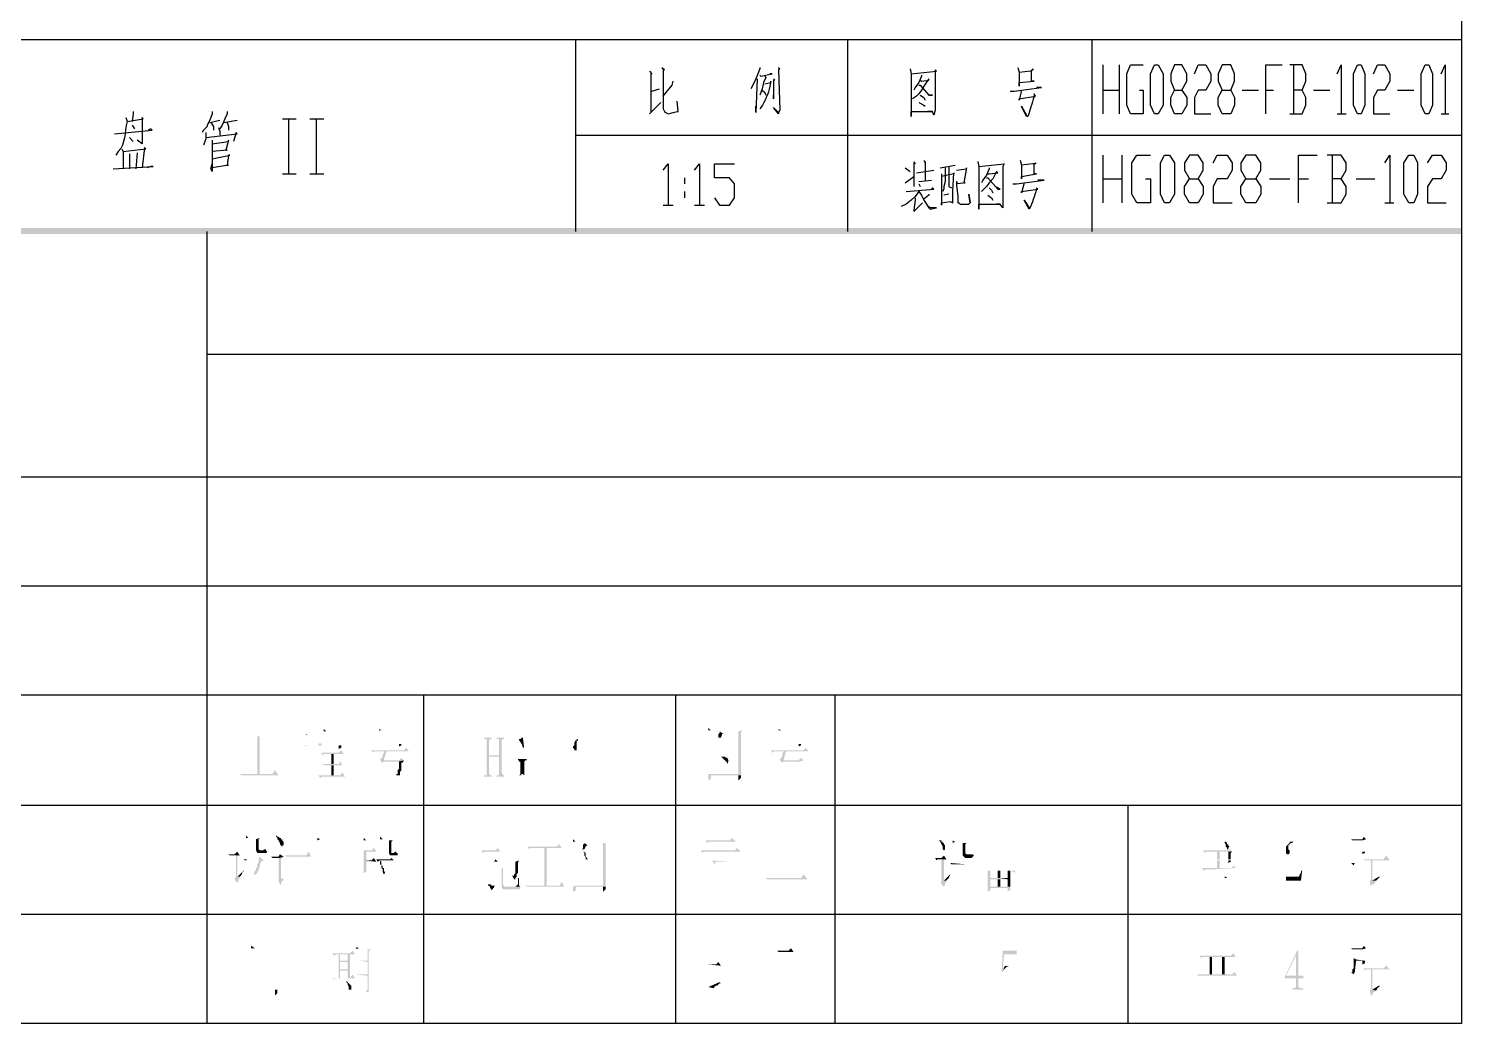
# Model space of a CAD drawing. Header units: millimetres. Extents: x -281 to 814, y -766 to 620.
# Drawn here: x 608.3 to 814.1, y -765.6 to -622.7 of the extents above; entities that cross this region are included whole.
import ezdxf

# ---------------------------------------------------------------- set-up
doc = ezdxf.new("R2010")
doc.units = ezdxf.units.MM
doc.layers.add('1', color=7, linetype='Continuous')

msp = doc.modelspace()

# ---------------------------------------------------------------- hatches: boundary and pattern name
h = msp.add_hatch(color=0)
h.dxf.hatch_style = 2
h.paths.add_polyline_path([(461.52, -651.278268), (461.52, -652.178268), (814.14, -651.278268)])
h = msp.add_hatch(color=0)
h.dxf.hatch_style = 2
h.paths.add_polyline_path([(461.52, -652.178268), (814.14, -651.278268), (814.14, -652.178268)])
h = msp.add_hatch(color=0)
h.dxf.hatch_style = 2
h.paths.add_polyline_path([(667.44, -699.338268), (668.34, -699.338268), (668.16, -699.338268), (667.8, -699.338268), (667.62, -699.338268)])
h = msp.add_hatch(color=0)
h.dxf.hatch_style = 2
h.paths.add_polyline_path([(641.52, -729.758268), (641.52, -724.358268), (641.16, -724.358268), (641.16, -729.758268)])
h = msp.add_hatch(color=0)
h.dxf.hatch_style = 2
h.paths.add_polyline_path([(648.36, -723.998268), (648.18, -723.998268), (648.18, -724.178268), (648.36, -723.998268), (648.72, -723.998268), (648.9, -723.998268), (649.08, -723.998268)])
h = msp.add_hatch(color=0)
h.dxf.hatch_style = 2
h.paths.add_polyline_path([(650.7, -723.278268), (650.7, -723.638268), (651.06, -723.638268)])
h = msp.add_hatch(color=0)
h.dxf.hatch_style = 2
h.paths.add_polyline_path([(658.62, -723.278268), (658.62, -723.458268), (658.98, -723.458268)])
h = msp.add_hatch(color=0)
h.dxf.hatch_style = 2
h.paths.add_polyline_path([(705.96, -723.098268), (705.96, -723.458268), (706.32, -723.458268)])
h = msp.add_hatch(color=0)
h.dxf.hatch_style = 2
h.paths.add_polyline_path([(710.82, -723.458268), (710.28, -723.638268), (710.28, -729.758268), (706.32, -729.758268), (705.96, -729.758268), (705.96, -730.658268), (706.32, -730.478268), (706.32, -729.938268), (710.28, -729.938268), (710.64, -729.938268), (710.64, -723.818268)])
h = msp.add_hatch(color=0)
h.dxf.hatch_style = 2
h.paths.add_polyline_path([(707.58, -723.638268), (707.58, -723.818268), (707.4, -723.998268), (707.4, -724.178268), (707.4, -724.538268), (707.76, -724.538268), (707.94, -723.998268), (708.12, -723.998268)])
h = msp.add_hatch(color=0)
h.dxf.hatch_style = 2
h.paths.add_polyline_path([(716.04, -723.278268), (716.04, -723.458268), (716.4, -723.458268)])
h = msp.add_hatch(color=0)
h.dxf.hatch_style = 2
h.paths.add_polyline_path([(650.16, -725.258268), (649.8, -725.618268), (647.82, -725.618268), (648.18, -725.798268), (648.36, -725.618268), (650.52, -725.618268)])
h = msp.add_hatch(color=0)
h.dxf.hatch_style = 2
h.paths.add_polyline_path([(653.22, -726.338268), (652.86, -726.698268), (650.34, -726.698268), (650.52, -727.058268), (650.7, -726.878268), (653.58, -726.878268)])
h = msp.add_hatch(color=0)
h.dxf.hatch_style = 2
h.paths.add_polyline_path([(653.22, -725.618268), (652.86, -725.618268), (652.86, -726.158268), (653.22, -725.978268), (653.22, -725.798268)])
h = msp.add_hatch(color=0)
h.dxf.hatch_style = 2
h.paths.add_polyline_path([(662.58, -725.978268), (662.22, -726.338268), (657.54, -726.338268), (657.72, -726.698268), (657.9, -726.518268), (662.94, -726.518268)])
h = msp.add_hatch(color=0)
h.dxf.hatch_style = 2
h.paths.add_polyline_path([(659.7, -726.518268), (659.34, -726.518268), (659.34, -726.698268), (659.16, -727.058268), (659.16, -727.238268), (658.98, -727.418268), (658.98, -727.598268), (658.8, -727.598268), (658.8, -727.778268), (659.16, -728.138268), (659.34, -727.958268), (661.5, -727.958268), (662.22, -727.778268), (659.34, -727.778268)])
h = msp.add_hatch(color=0)
h.dxf.hatch_style = 2
h.paths.add_polyline_path([(661.86, -725.438268), (661.5, -725.438268), (661.5, -725.798268), (661.86, -725.618268)])
h = msp.add_hatch(color=0)
h.dxf.hatch_style = 2
h.paths.add_polyline_path([(674.82, -724.538268), (673.74, -724.538268), (673.74, -724.718268), (673.92, -724.718268), (674.1, -724.718268), (674.1, -724.898268), (674.1, -729.758268), (674.1, -729.938268), (673.92, -729.938268), (673.74, -729.938268), (673.74, -730.118268), (674.82, -730.118268), (674.82, -729.938268), (674.64, -729.938268), (674.46, -729.758268), (674.46, -729.578268), (674.46, -727.238268), (675.9, -727.238268), (674.46, -727.058268), (674.46, -724.898268), (674.64, -724.718268), (674.82, -724.718268)])
h = msp.add_hatch(color=0)
h.dxf.hatch_style = 2
h.paths.add_polyline_path([(676.62, -724.538268), (675.54, -724.538268), (675.54, -724.718268), (675.72, -724.718268), (675.9, -724.718268), (675.9, -724.898268), (675.9, -727.058268), (674.46, -727.058268), (675.9, -727.238268), (675.9, -729.758268), (675.9, -729.938268), (675.72, -729.938268), (675.54, -729.938268), (675.54, -730.118268), (676.62, -730.118268), (676.62, -729.938268), (676.44, -729.938268), (676.44, -729.758268), (676.26, -729.578268), (676.26, -724.898268), (676.44, -724.718268), (676.62, -724.718268)])
h = msp.add_hatch(color=0)
h.dxf.hatch_style = 2
h.paths.add_polyline_path([(679.32, -724.538268), (679.14, -724.538268), (678.96, -724.718268), (678.42, -724.718268), (678.6, -724.718268), (678.78, -724.718268), (678.78, -724.898268), (679.14, -725.438268), (679.32, -725.978268), (679.5, -725.978268)])
h = msp.add_hatch(color=0)
h.dxf.hatch_style = 2
h.paths.add_polyline_path([(687.24, -724.718268), (687.06, -724.718268), (687.06, -724.898268), (686.88, -724.898268), (686.7, -725.258268), (686.7, -725.438268), (686.7, -725.618268), (686.52, -725.798268), (686.52, -725.978268), (686.7, -726.158268), (686.7, -726.338268), (687.06, -726.338268), (687.06, -725.978268), (687.06, -725.618268), (687.06, -725.078268), (687.24, -724.898268), (687.24, -724.718268), (687.6, -724.718268)])
h = msp.add_hatch(color=0)
h.dxf.hatch_style = 2
h.paths.add_polyline_path([(720, -725.978268), (719.64, -726.338268), (714.96, -726.338268), (715.14, -726.698268), (715.32, -726.518268), (720.36, -726.518268)])
h = msp.add_hatch(color=0)
h.dxf.hatch_style = 2
h.paths.add_polyline_path([(717.12, -726.518268), (716.76, -726.518268), (716.58, -726.878268), (716.58, -727.058268), (716.58, -727.238268), (716.4, -727.418268), (716.4, -727.598268), (716.22, -727.598268), (716.22, -727.778268), (716.58, -728.138268), (716.76, -727.958268), (719.1, -727.958268), (719.64, -727.778268), (716.76, -727.778268)])
h = msp.add_hatch(color=0)
h.dxf.hatch_style = 2
h.paths.add_polyline_path([(719.28, -725.438268), (718.92, -725.438268), (718.92, -725.798268), (719.28, -725.618268)])
h = msp.add_hatch(color=0)
h.dxf.hatch_style = 2
h.paths.add_polyline_path([(653.04, -727.958268), (652.86, -728.318268), (650.52, -728.318268), (650.7, -728.498268), (650.88, -728.498268), (653.4, -728.498268)])
h = msp.add_hatch(color=0)
h.dxf.hatch_style = 2
h.paths.add_polyline_path([(652.14, -728.318268), (652.14, -726.878268), (651.78, -726.878268), (651.78, -728.318268)])
h = msp.add_hatch(color=0)
h.dxf.hatch_style = 2
h.paths.add_polyline_path([(652.14, -729.938268), (652.14, -728.498268), (651.78, -728.498268), (651.78, -729.938268)])
h = msp.add_hatch(color=0)
h.dxf.hatch_style = 2
h.paths.add_polyline_path([(661.86, -727.418268), (661.5, -727.778268), (659.34, -727.778268), (662.22, -727.778268)])
h = msp.add_hatch(color=0)
h.dxf.hatch_style = 2
h.paths.add_polyline_path([(662.22, -727.778268), (661.5, -727.958268), (661.5, -728.138268), (661.5, -728.498268), (661.5, -728.678268), (661.5, -728.858268), (661.5, -729.038268), (661.32, -729.218268), (661.32, -729.398268), (661.32, -729.578268), (661.32, -729.758268), (661.14, -729.758268), (661.14, -729.938268), (660.96, -729.938268), (661.68, -729.938268), (661.68, -729.758268), (661.68, -729.578268), (661.68, -729.398268), (661.86, -729.218268), (661.86, -729.038268), (661.86, -728.858268), (661.86, -728.678268), (661.86, -728.498268), (661.86, -728.138268), (662.04, -728.138268)])
h = msp.add_hatch(color=0)
h.dxf.hatch_style = 2
h.paths.add_polyline_path([(679.86, -727.598268), (678.6, -727.598268), (678.6, -727.778268), (678.78, -727.778268), (678.78, -727.958268), (678.96, -727.958268), (678.96, -728.138268), (678.96, -729.578268), (678.96, -729.758268), (679.32, -729.758268), (679.5, -729.938268), (679.5, -728.138268), (679.5, -727.958268), (679.68, -727.778268), (679.86, -727.778268)])
h = msp.add_hatch(color=0)
h.dxf.hatch_style = 2
h.paths.add_polyline_path([(707.76, -727.238268), (708.12, -727.598268), (708.3, -727.778268), (708.48, -727.958268), (708.66, -728.138268), (708.66, -728.318268), (708.84, -727.958268), (708.84, -727.778268), (708.66, -727.418268), (708.48, -727.418268), (708.3, -727.238268), (708.12, -727.238268), (707.94, -727.238268)])
h = msp.add_hatch(color=0)
h.dxf.hatch_style = 2
h.paths.add_polyline_path([(719.28, -727.418268), (718.92, -727.778268), (716.76, -727.778268), (719.64, -727.778268)])
h = msp.add_hatch(color=0)
h.dxf.hatch_style = 2
h.paths.add_polyline_path([(643.68, -729.218268), (643.32, -729.758268), (638.64, -729.758268), (638.82, -729.938268), (639, -729.938268), (639.18, -729.938268), (644.22, -729.938268)])
h = msp.add_hatch(color=0)
h.dxf.hatch_style = 2
h.paths.add_polyline_path([(653.4, -729.578268), (653.04, -729.938268), (649.98, -729.938268), (650.16, -730.298268), (650.34, -730.298268), (650.34, -730.118268), (653.76, -730.118268)])
h = msp.add_hatch(color=0)
h.dxf.hatch_style = 2
h.paths.add_polyline_path([(678.96, -729.758268), (678.78, -729.938268), (678.6, -729.938268), (678.42, -729.938268), (678.96, -729.938268), (679.14, -729.758268), (679.32, -729.758268)])
h = msp.add_hatch(color=0)
h.dxf.hatch_style = 2
h.paths.add_polyline_path([(710.64, -729.938268), (710.28, -729.938268), (710.28, -730.658268), (710.64, -730.298268), (710.64, -730.118268)])
h = msp.add_hatch(color=0)
h.dxf.hatch_style = 2
h.paths.add_polyline_path([(639.54, -738.578268), (639.54, -738.938268), (639.9, -738.938268)])
h = msp.add_hatch(color=0)
h.dxf.hatch_style = 2
h.paths.add_polyline_path([(643.86, -738.578268), (643.86, -738.758268), (644.04, -738.938268), (644.04, -739.118268), (644.22, -739.298268), (644.4, -739.658268), (644.4, -739.838268), (644.58, -740.018268), (644.76, -740.198268), (644.76, -740.018268), (644.94, -740.018268), (644.94, -739.838268), (644.94, -739.658268), (644.94, -739.478268), (644.76, -739.298268), (644.76, -739.118268), (644.58, -739.118268), (644.58, -738.938268), (644.4, -738.938268), (644.22, -738.758268), (644.04, -738.758268)])
h = msp.add_hatch(color=0)
h.dxf.hatch_style = 2
h.paths.add_polyline_path([(658.8, -738.758268), (658.8, -739.118268), (659.16, -739.118268)])
h = msp.add_hatch(color=0)
h.dxf.hatch_style = 2
h.paths.add_polyline_path([(800.1, -738.758268), (799.92, -739.118268), (798.3, -739.118268), (798.48, -739.298268), (798.84, -739.298268), (799.92, -739.298268), (800.46, -739.118268)])
h = msp.add_hatch(color=0)
h.dxf.hatch_style = 2
h.paths.add_polyline_path([(638.28, -740.918268), (637.92, -741.278268), (637.02, -741.278268), (637.2, -741.458268), (637.38, -741.458268), (637.56, -741.458268), (637.74, -741.458268), (638.64, -741.458268)])
h = msp.add_hatch(color=0)
h.dxf.hatch_style = 2
h.paths.add_polyline_path([(641.52, -738.938268), (640.98, -739.118268), (640.98, -740.738268), (641.16, -741.098268), (641.34, -741.098268), (642.24, -741.098268), (642.42, -741.098268), (642.6, -740.918268), (642.42, -740.738268), (641.52, -740.738268), (641.34, -740.558268), (641.34, -739.118268)])
h = msp.add_hatch(color=0)
h.dxf.hatch_style = 2
h.paths.add_polyline_path([(642.24, -740.558268), (642.06, -740.558268), (642.06, -740.738268), (641.88, -740.738268), (641.7, -740.738268), (642.42, -740.738268), (642.42, -740.558268)])
h = msp.add_hatch(color=0)
h.dxf.hatch_style = 2
h.paths.add_polyline_path([(648.54, -740.918268), (648.18, -741.458268), (645.12, -741.458268), (645.3, -741.638268), (645.48, -741.638268), (645.66, -741.638268), (648.9, -741.638268)])
h = msp.add_hatch(color=0)
h.dxf.hatch_style = 2
h.paths.add_polyline_path([(649.8, -738.938268), (649.8, -739.298268), (650.16, -739.118268)])
h = msp.add_hatch(color=0)
h.dxf.hatch_style = 2
h.paths.add_polyline_path([(656.46, -738.938268), (656.46, -739.298268), (656.82, -739.298268)])
h = msp.add_hatch(color=0)
h.dxf.hatch_style = 2
h.paths.add_polyline_path([(657.9, -740.378268), (657.54, -740.738268), (656.82, -740.738268), (656.46, -740.738268), (656.46, -743.978268), (656.82, -743.798268), (656.82, -742.358268), (658.26, -742.358268), (656.82, -742.178268), (656.82, -740.918268), (658.26, -740.918268)])
h = msp.add_hatch(color=0)
h.dxf.hatch_style = 2
h.paths.add_polyline_path([(660.6, -739.298268), (660.06, -739.298268), (660.06, -741.098268), (660.24, -741.458268), (661.14, -741.458268), (661.32, -741.458268), (661.32, -741.278268), (661.32, -741.098268), (660.6, -741.098268), (660.42, -741.098268), (660.42, -740.918268), (660.42, -739.478268)])
h = msp.add_hatch(color=0)
h.dxf.hatch_style = 2
h.paths.add_polyline_path([(661.14, -740.918268), (660.96, -740.918268), (660.78, -741.098268), (660.6, -741.098268), (661.32, -741.098268), (661.14, -741.098268)])
h = msp.add_hatch(color=0)
h.dxf.hatch_style = 2
h.paths.add_polyline_path([(675.72, -740.378268), (675.36, -740.738268), (673.38, -740.738268), (673.56, -741.098268), (673.92, -740.918268), (676.08, -740.918268)])
h = msp.add_hatch(color=0)
h.dxf.hatch_style = 2
h.paths.add_polyline_path([(684.54, -739.838268), (684.18, -740.198268), (680.04, -740.198268), (680.22, -740.558268), (680.4, -740.378268), (680.58, -740.378268), (684.9, -740.378268)])
h = msp.add_hatch(color=0)
h.dxf.hatch_style = 2
h.paths.add_polyline_path([(682.74, -745.778268), (682.74, -740.378268), (682.38, -740.378268), (682.38, -745.778268)])
h = msp.add_hatch(color=0)
h.dxf.hatch_style = 2
h.paths.add_polyline_path([(686.52, -739.118268), (686.52, -739.298268), (686.52, -739.478268), (686.88, -739.478268)])
h = msp.add_hatch(color=0)
h.dxf.hatch_style = 2
h.paths.add_polyline_path([(691.2, -739.658268), (690.84, -739.658268), (690.84, -745.778268), (686.88, -745.778268), (686.52, -745.958268), (686.52, -746.498268), (686.52, -746.678268), (686.88, -746.498268), (686.88, -745.958268), (690.84, -745.958268), (691.2, -745.958268), (691.2, -739.838268)])
h = msp.add_hatch(color=0)
h.dxf.hatch_style = 2
h.paths.add_polyline_path([(688.14, -739.658268), (688.14, -739.838268), (687.96, -739.838268), (687.96, -740.018268), (687.96, -740.198268), (687.96, -740.378268), (687.78, -740.558268), (688.14, -740.558268), (688.32, -740.198268), (688.5, -740.018268), (688.68, -740.018268)])
h = msp.add_hatch(color=0)
h.dxf.hatch_style = 2
h.paths.add_polyline_path([(688.14, -740.918268), (687.96, -740.918268), (688.14, -741.098268), (688.14, -741.278268), (688.14, -741.458268), (688.32, -741.638268), (688.32, -741.818268), (688.32, -741.998268), (688.5, -741.998268), (688.68, -741.998268), (688.5, -741.818268), (688.32, -741.458268), (688.32, -741.098268)])
h = msp.add_hatch(color=0)
h.dxf.hatch_style = 2
h.paths.add_polyline_path([(710.1, -740.378268), (709.74, -740.738268), (704.88, -740.738268), (705.06, -741.098268), (705.24, -740.918268), (705.42, -740.918268), (710.64, -740.918268)])
h = msp.add_hatch(color=0)
h.dxf.hatch_style = 2
h.paths.add_polyline_path([(709.38, -738.938268), (709.02, -739.298268), (705.6, -739.298268), (705.78, -739.658268), (705.96, -739.478268), (709.92, -739.478268)])
h = msp.add_hatch(color=0)
h.dxf.hatch_style = 2
h.paths.add_polyline_path([(739.26, -739.298268), (739.08, -739.298268), (739.26, -739.478268), (739.44, -739.838268), (739.62, -740.198268), (739.62, -740.378268), (739.62, -740.558268), (739.8, -740.738268), (739.98, -740.558268), (739.98, -740.378268), (739.98, -740.018268), (739.8, -739.838268), (739.8, -739.658268), (739.62, -739.658268), (739.62, -739.478268), (739.44, -739.478268), (739.44, -739.298268)])
h = msp.add_hatch(color=0)
h.dxf.hatch_style = 2
h.paths.add_polyline_path([(741.06, -739.298268), (741.06, -739.658268), (741.42, -739.478268)])
h = msp.add_hatch(color=0)
h.dxf.hatch_style = 2
h.paths.add_polyline_path([(743.04, -739.658268), (742.5, -739.658268), (742.5, -741.458268), (742.68, -741.638268), (742.86, -741.818268), (743.76, -741.818268), (743.94, -741.638268), (744.12, -741.458268), (743.94, -741.278268), (743.04, -741.278268), (742.86, -741.098268), (742.86, -739.838268)])
h = msp.add_hatch(color=0)
h.dxf.hatch_style = 2
h.paths.add_polyline_path([(780.84, -740.558268), (780.66, -740.738268), (777.06, -740.738268), (777.24, -741.098268), (777.42, -740.918268), (779.04, -740.918268), (781.2, -740.918268)])
h = msp.add_hatch(color=0)
h.dxf.hatch_style = 2
h.paths.add_polyline_path([(779.04, -740.918268), (779.04, -741.998268), (777.78, -741.998268), (779.4, -741.998268), (779.4, -740.918268), (780.66, -740.918268)])
h = msp.add_hatch(color=0)
h.dxf.hatch_style = 2
h.paths.add_polyline_path([(781.2, -740.918268), (779.04, -740.918268), (780.66, -740.918268), (780.66, -741.998268), (779.4, -741.998268), (781.02, -741.998268), (781.02, -741.098268)])
h = msp.add_hatch(color=0)
h.dxf.hatch_style = 2
h.paths.add_polyline_path([(780.3, -739.478268), (780.12, -739.478268), (780.12, -739.658268), (780.3, -739.838268), (780.3, -740.018268), (780.3, -740.198268), (780.48, -740.378268), (780.48, -740.558268), (780.66, -740.558268), (780.66, -740.378268), (780.84, -740.198268), (780.66, -740.018268), (780.66, -739.838268), (780.48, -739.838268), (780.48, -739.658268)])
h = msp.add_hatch(color=0)
h.dxf.hatch_style = 2
h.paths.add_polyline_path([(789.48, -739.478268), (789.48, -739.658268), (789.3, -739.838268), (788.94, -740.198268), (788.94, -740.378268), (788.94, -741.098268), (789.12, -741.278268), (789.3, -741.278268), (789.48, -741.098268), (789.48, -740.918268), (789.48, -740.738268), (789.3, -740.558268), (789.3, -740.198268), (789.3, -740.018268), (789.48, -739.838268), (789.66, -739.658268), (789.84, -739.658268), (790.02, -739.478268)])
h = msp.add_hatch(color=0)
h.dxf.hatch_style = 2
h.paths.add_polyline_path([(800.28, -740.918268), (799.92, -740.918268), (799.92, -741.278268), (800.28, -741.098268)])
h = msp.add_hatch(color=0)
h.dxf.hatch_style = 2
h.paths.add_polyline_path([(638.64, -741.458268), (638.1, -741.458268), (638.1, -744.518268), (637.92, -744.698268), (637.92, -744.878268), (638.28, -745.418268), (638.46, -745.058268), (638.46, -744.878268), (638.64, -744.698268), (638.64, -744.518268), (638.28, -744.518268), (638.28, -741.638268)])
h = msp.add_hatch(color=0)
h.dxf.hatch_style = 2
h.paths.add_polyline_path([(641.52, -741.638268), (641.34, -741.998268), (639.18, -741.998268), (641.34, -741.998268), (641.34, -742.178268), (641.34, -742.358268), (641.34, -742.538268), (641.16, -742.718268), (641.16, -742.898268), (641.16, -743.078268), (640.98, -743.258268), (640.98, -743.438268), (640.98, -743.618268), (640.8, -743.618268), (640.8, -743.798268), (640.62, -744.158268), (640.98, -744.158268), (641.16, -743.978268), (641.16, -743.798268), (641.34, -743.618268), (641.34, -743.438268), (641.34, -743.258268), (641.52, -743.258268), (641.52, -743.078268), (641.52, -742.898268), (641.7, -742.358268), (642.06, -742.178268)])
h = msp.add_hatch(color=0)
h.dxf.hatch_style = 2
h.paths.add_polyline_path([(639.18, -741.998268), (639.36, -742.178268), (639.54, -742.178268), (639.72, -741.998268), (641.34, -741.998268)])
h = msp.add_hatch(color=0)
h.dxf.hatch_style = 2
h.paths.add_polyline_path([(644.4, -741.278268), (644.22, -741.638268), (643.14, -741.638268), (643.32, -741.818268), (643.5, -741.818268), (643.68, -741.818268), (644.22, -741.818268), (644.94, -741.638268)])
h = msp.add_hatch(color=0)
h.dxf.hatch_style = 2
h.paths.add_polyline_path([(644.94, -741.638268), (644.22, -741.818268), (644.22, -744.878268), (644.22, -745.058268), (644.22, -745.238268), (644.58, -745.778268), (644.58, -745.418268), (644.76, -745.058268), (644.94, -745.058268), (644.94, -744.878268), (644.58, -744.698268), (644.58, -741.998268)])
h = msp.add_hatch(color=0)
h.dxf.hatch_style = 2
h.paths.add_polyline_path([(657.9, -741.818268), (657.54, -742.178268), (656.82, -742.178268), (658.26, -742.358268)])
h = msp.add_hatch(color=0)
h.dxf.hatch_style = 2
h.paths.add_polyline_path([(660.42, -741.818268), (660.24, -741.998268), (658.26, -741.998268), (658.44, -742.358268), (658.8, -742.178268), (660.78, -742.178268)])
h = msp.add_hatch(color=0)
h.dxf.hatch_style = 2
h.paths.add_polyline_path([(658.8, -742.178268), (658.8, -742.538268), (658.8, -742.718268), (658.98, -742.898268), (658.98, -743.078268), (658.98, -743.258268), (659.16, -743.438268), (659.16, -743.618268), (659.16, -743.798268), (659.34, -744.158268), (659.52, -743.978268), (659.34, -743.618268), (659.34, -743.258268), (659.16, -743.258268), (659.16, -743.078268), (659.16, -742.898268), (658.98, -742.898268), (658.98, -742.718268), (658.98, -742.538268), (658.98, -742.358268)])
h = msp.add_hatch(color=0)
h.dxf.hatch_style = 2
h.paths.add_polyline_path([(675.36, -741.998268), (675.18, -742.358268), (674.46, -742.358268), (675.72, -742.358268)])
h = msp.add_hatch(color=0)
h.dxf.hatch_style = 2
h.paths.add_polyline_path([(678.78, -742.178268), (678.24, -742.358268), (678.24, -743.438268), (678.24, -743.978268), (678.06, -744.158268), (678.06, -744.338268), (677.88, -744.338268), (678.42, -744.338268), (678.42, -744.158268), (678.6, -743.978268), (678.6, -742.538268)])
h = msp.add_hatch(color=0)
h.dxf.hatch_style = 2
h.paths.add_polyline_path([(706.5, -742.178268), (706.86, -742.718268), (707.04, -742.358268), (709.2, -742.358268)])
h = msp.add_hatch(color=0)
h.dxf.hatch_style = 2
h.paths.add_polyline_path([(739.8, -741.458268), (739.44, -741.818268), (738.54, -741.818268), (738.72, -742.178268), (738.9, -741.998268), (739.44, -741.998268), (740.16, -741.998268)])
h = msp.add_hatch(color=0)
h.dxf.hatch_style = 2
h.paths.add_polyline_path([(740.16, -741.998268), (739.44, -741.998268), (739.44, -745.418268), (739.44, -745.598268), (739.8, -745.958268), (739.8, -745.778268), (739.98, -745.778268), (739.98, -745.598268), (739.98, -745.418268), (740.16, -745.238268), (740.16, -745.058268), (739.8, -745.058268), (739.8, -742.178268)])
h = msp.add_hatch(color=0)
h.dxf.hatch_style = 2
h.paths.add_polyline_path([(740.7, -742.538268), (740.88, -742.718268), (741.06, -742.718268), (741.24, -742.718268), (742.86, -742.718268)])
h = msp.add_hatch(color=0)
h.dxf.hatch_style = 2
h.paths.add_polyline_path([(743.76, -741.278268), (743.58, -741.278268), (743.4, -741.278268), (743.22, -741.278268), (743.94, -741.278268)])
h = msp.add_hatch(color=0)
h.dxf.hatch_style = 2
h.paths.add_polyline_path([(781.38, -742.898268), (781.2, -743.258268), (779.4, -743.258268), (776.88, -743.258268), (777.24, -743.618268), (777.42, -743.438268), (778.68, -743.438268), (781.74, -743.258268)])
h = msp.add_hatch(color=0)
h.dxf.hatch_style = 2
h.paths.add_polyline_path([(779.04, -742.178268), (779.04, -743.258268), (777.42, -743.258268), (779.4, -743.258268), (779.4, -742.178268), (780.66, -742.178268)])
h = msp.add_hatch(color=0)
h.dxf.hatch_style = 2
h.paths.add_polyline_path([(781.02, -742.178268), (779.04, -742.178268), (780.66, -742.178268), (780.66, -742.538268), (781.02, -742.358268)])
h = msp.add_hatch(color=0)
h.dxf.hatch_style = 2
h.paths.add_polyline_path([(798.3, -742.538268), (798.66, -742.898268), (798.84, -742.538268), (799.74, -742.538268)])
h = msp.add_hatch(color=0)
h.dxf.hatch_style = 2
h.paths.add_polyline_path([(803.34, -741.458268), (802.98, -741.998268), (800.1, -741.998268), (800.28, -742.178268), (800.46, -742.178268), (803.88, -742.178268)])
h = msp.add_hatch(color=0)
h.dxf.hatch_style = 2
h.paths.add_polyline_path([(801.36, -742.178268), (801.18, -742.178268), (801.18, -744.878268), (801, -745.058268), (801, -745.238268), (801, -745.418268), (801.18, -745.958268), (801.18, -745.778268), (801.36, -745.598268), (801.54, -745.598268), (801.72, -745.418268), (801.72, -745.238268), (801.9, -745.058268), (801.36, -745.058268)])
h = msp.add_hatch(color=0)
h.dxf.hatch_style = 2
h.paths.add_polyline_path([(639.36, -743.438268), (638.28, -744.518268), (638.64, -744.518268), (638.82, -744.338268), (639, -743.978268), (639, -743.798268), (639.18, -743.798268), (639.18, -743.618268)])
h = msp.add_hatch(color=0)
h.dxf.hatch_style = 2
h.paths.add_polyline_path([(676.44, -743.258268), (676.26, -743.258268), (676.26, -745.958268), (676.44, -746.318268), (678.78, -746.318268), (678.96, -746.138268), (678.96, -745.958268), (676.8, -745.958268), (676.62, -745.958268), (676.62, -745.778268), (676.44, -745.598268)])
h = msp.add_hatch(color=0)
h.dxf.hatch_style = 2
h.paths.add_polyline_path([(678.78, -744.698268), (678.6, -744.698268), (678.6, -744.878268), (678.6, -745.238268), (678.6, -745.418268), (678.6, -745.598268), (678.42, -745.778268), (678.24, -745.958268), (676.8, -745.958268), (678.96, -745.958268), (678.78, -745.778268), (678.78, -745.598268)])
h = msp.add_hatch(color=0)
h.dxf.hatch_style = 2
h.paths.add_polyline_path([(677.52, -744.338268), (677.7, -744.338268), (677.88, -744.518268), (678.06, -744.878268), (678.24, -744.878268), (678.24, -744.698268), (678.42, -744.518268), (678.42, -744.338268), (677.7, -744.338268)])
h = msp.add_hatch(color=0)
h.dxf.hatch_style = 2
h.paths.add_polyline_path([(719.64, -744.158268), (719.28, -744.698268), (714.24, -744.698268), (714.42, -744.878268), (714.6, -744.878268), (714.78, -744.878268), (720.18, -744.878268)])
h = msp.add_hatch(color=0)
h.dxf.hatch_style = 2
h.paths.add_polyline_path([(740.88, -743.978268), (739.8, -745.058268), (740.16, -745.058268), (740.34, -744.878268), (740.52, -744.698268), (740.52, -744.518268), (740.7, -744.338268), (740.7, -744.158268)])
h = msp.add_hatch(color=0)
h.dxf.hatch_style = 2
h.paths.add_polyline_path([(746.1, -743.618268), (746.1, -745.958268), (748.98, -746.138268), (748.98, -746.498268), (749.34, -746.498268), (749.34, -745.958268), (746.46, -745.958268), (746.46, -744.878268), (748.98, -744.878268), (747.9, -744.698268), (746.46, -744.698268), (746.46, -743.618268), (749.34, -743.618268)])
h = msp.add_hatch(color=0)
h.dxf.hatch_style = 2
h.paths.add_polyline_path([(750.24, -743.618268), (746.1, -743.618268), (749.34, -743.618268), (749.52, -743.618268), (749.52, -743.798268), (749.7, -743.798268), (749.88, -743.798268), (749.88, -743.978268), (750.06, -743.798268), (750.06, -743.618268)])
h = msp.add_hatch(color=0)
h.dxf.hatch_style = 2
h.paths.add_polyline_path([(747.54, -743.618268), (747.54, -744.698268), (746.46, -744.698268), (747.9, -744.698268), (747.9, -743.618268), (748.98, -743.618268)])
h = msp.add_hatch(color=0)
h.dxf.hatch_style = 2
h.paths.add_polyline_path([(747.9, -744.878268), (747.54, -744.878268), (747.54, -745.958268), (746.46, -745.958268), (747.9, -745.958268)])
h = msp.add_hatch(color=0)
h.dxf.hatch_style = 2
h.paths.add_polyline_path([(749.34, -743.618268), (747.54, -743.618268), (748.98, -743.618268), (748.98, -744.698268), (747.9, -744.698268), (748.98, -744.878268), (748.98, -745.958268), (747.9, -745.958268), (749.34, -745.958268), (749.34, -743.798268)])
h = msp.add_hatch(color=0)
h.dxf.hatch_style = 2
h.paths.add_polyline_path([(780.12, -744.518268), (780.12, -744.698268), (780.84, -744.698268), (780.66, -744.698268), (780.48, -744.698268), (780.3, -744.518268)])
h = msp.add_hatch(color=0)
h.dxf.hatch_style = 2
h.paths.add_polyline_path([(791.28, -743.618268), (791.1, -743.618268), (791.1, -743.798268), (791.1, -743.978268), (790.92, -744.158268), (790.92, -744.338268), (790.74, -744.518268), (789.12, -744.518268), (788.94, -744.518268), (788.94, -745.058268), (791.1, -745.058268)])
h = msp.add_hatch(color=0)
h.dxf.hatch_style = 2
h.paths.add_polyline_path([(802.26, -744.518268), (801.36, -745.058268), (801.9, -745.058268), (802.44, -744.518268)])
h = msp.add_hatch(color=0)
h.dxf.hatch_style = 2
h.paths.add_polyline_path([(674.28, -745.598268), (674.28, -745.778268), (674.46, -745.778268), (674.82, -746.498268), (674.82, -746.318268), (675, -746.318268), (675, -746.138268), (675.18, -746.138268), (675.18, -745.958268), (675.36, -745.778268), (674.82, -745.778268), (674.64, -745.598268), (674.46, -745.598268)])
h = msp.add_hatch(color=0)
h.dxf.hatch_style = 2
h.paths.add_polyline_path([(684.9, -745.238268), (684.54, -745.778268), (679.68, -745.778268), (679.86, -745.958268), (680.04, -745.958268), (680.22, -745.958268), (685.26, -745.958268)])
h = msp.add_hatch(color=0)
h.dxf.hatch_style = 2
h.paths.add_polyline_path([(691.2, -745.958268), (690.84, -745.958268), (690.84, -746.678268), (691.2, -746.318268), (691.2, -746.138268)])
h = msp.add_hatch(color=0)
h.dxf.hatch_style = 2
h.paths.add_polyline_path([(746.1, -745.958268), (746.1, -746.678268), (746.46, -746.498268), (746.46, -746.138268), (748.98, -746.138268)])
h = msp.add_hatch(color=0)
h.dxf.hatch_style = 2
h.paths.add_polyline_path([(640.26, -754.418268), (640.26, -754.778268), (640.8, -754.778268)])
h = msp.add_hatch(color=0)
h.dxf.hatch_style = 2
h.paths.add_polyline_path([(654.84, -755.138268), (654.48, -755.498268), (651.96, -755.498268), (652.14, -755.858268), (652.5, -755.678268), (655.2, -755.678268)])
h = msp.add_hatch(color=0)
h.dxf.hatch_style = 2
h.paths.add_polyline_path([(655.38, -754.598268), (655.38, -754.958268), (655.74, -754.778268)])
h = msp.add_hatch(color=0)
h.dxf.hatch_style = 2
h.paths.add_polyline_path([(657.54, -754.958268), (657, -754.958268), (657, -756.578268), (655.74, -756.578268), (657, -756.758268), (657, -758.558268), (655.74, -758.558268), (655.38, -758.558268), (657, -758.738268), (657, -760.718268), (656.82, -760.898268), (656.82, -761.078268), (656.64, -761.078268), (657.18, -761.078268), (657.18, -755.138268)])
h = msp.add_hatch(color=0)
h.dxf.hatch_style = 2
h.paths.add_polyline_path([(717.84, -754.778268), (717.48, -755.138268), (715.86, -755.138268), (716.04, -755.318268), (716.4, -755.318268), (718.2, -755.318268)])
h = msp.add_hatch(color=0)
h.dxf.hatch_style = 2
h.paths.add_polyline_path([(750.24, -755.138268), (748.26, -755.138268), (748.08, -758.198268), (748.26, -758.198268), (748.44, -757.838268), (748.26, -757.838268), (748.44, -755.678268), (750.24, -755.678268)])
h = msp.add_hatch(color=0)
h.dxf.hatch_style = 2
h.paths.add_polyline_path([(790.74, -755.138268), (790.56, -755.138268), (788.76, -758.918268), (788.76, -759.098268), (790.38, -759.098268), (790.38, -760.358268), (790.2, -760.538268), (789.84, -760.538268), (789.84, -760.718268), (791.46, -760.718268), (791.46, -760.538268), (791.1, -760.538268), (790.92, -760.538268), (790.92, -760.358268), (790.74, -760.358268), (790.74, -759.098268), (791.46, -759.098268), (791.46, -758.738268), (788.94, -758.738268), (790.38, -755.858268)])
h = msp.add_hatch(color=0)
h.dxf.hatch_style = 2
h.paths.add_polyline_path([(790.74, -755.138268), (790.38, -755.858268), (790.38, -758.738268), (788.94, -758.738268), (790.74, -758.738268)])
h = msp.add_hatch(color=0)
h.dxf.hatch_style = 2
h.paths.add_polyline_path([(800.1, -754.418268), (799.92, -754.778268), (798.3, -754.778268), (798.48, -754.958268), (798.84, -754.958268), (799.92, -754.958268), (800.46, -754.778268)])
h = msp.add_hatch(color=0)
h.dxf.hatch_style = 2
h.paths.add_polyline_path([(653.04, -755.678268), (652.86, -755.678268), (652.86, -759.098268), (653.04, -759.098268), (653.04, -758.018268), (654.12, -758.018268), (653.04, -757.838268), (653.04, -756.758268), (654.12, -756.758268), (653.04, -756.578268)])
h = msp.add_hatch(color=0)
h.dxf.hatch_style = 2
h.paths.add_polyline_path([(654.48, -755.678268), (654.12, -755.678268), (654.12, -756.578268), (653.04, -756.578268), (654.12, -756.758268), (654.12, -757.838268), (653.04, -757.838268), (654.12, -758.018268), (654.12, -759.098268), (654.48, -759.098268)])
h = msp.add_hatch(color=0)
h.dxf.hatch_style = 2
h.paths.add_polyline_path([(707.4, -756.758268), (707.04, -757.118268), (705.96, -757.118268), (707.76, -757.298268)])
h = msp.add_hatch(color=0)
h.dxf.hatch_style = 2
h.paths.add_polyline_path([(748.62, -757.298268), (748.44, -757.478268), (748.44, -757.658268), (748.26, -757.838268), (748.44, -757.838268), (748.8, -757.478268), (749.16, -757.478268)])
h = msp.add_hatch(color=0)
h.dxf.hatch_style = 2
h.paths.add_polyline_path([(781.38, -755.498268), (781.02, -755.858268), (776.52, -755.858268), (776.7, -756.218268), (776.88, -756.038268), (777.06, -756.038268), (781.74, -756.038268)])
h = msp.add_hatch(color=0)
h.dxf.hatch_style = 2
h.paths.add_polyline_path([(778.32, -758.558268), (778.32, -756.038268), (777.96, -756.038268), (777.96, -758.558268)])
h = msp.add_hatch(color=0)
h.dxf.hatch_style = 2
h.paths.add_polyline_path([(780.12, -756.038268), (779.76, -756.038268), (779.76, -758.558268), (777.96, -758.558268), (780.12, -758.558268)])
h = msp.add_hatch(color=0)
h.dxf.hatch_style = 2
h.paths.add_polyline_path([(798.66, -756.218268), (798.66, -756.398268), (798.66, -756.578268), (798.66, -757.298268), (798.66, -757.658268), (798.48, -757.838268), (798.48, -758.018268), (798.48, -758.198268), (798.84, -758.198268), (799.02, -756.578268), (799.92, -756.578268), (800.28, -756.578268), (799.02, -756.398268)])
h = msp.add_hatch(color=0)
h.dxf.hatch_style = 2
h.paths.add_polyline_path([(800.28, -756.578268), (799.92, -756.578268), (799.92, -757.118268), (800.28, -756.938268), (800.28, -756.758268)])
h = msp.add_hatch(color=0)
h.dxf.hatch_style = 2
h.paths.add_polyline_path([(803.34, -757.298268), (802.98, -757.658268), (800.1, -757.658268), (800.28, -758.018268), (800.46, -757.838268), (803.88, -757.838268)])
h = msp.add_hatch(color=0)
h.dxf.hatch_style = 2
h.paths.add_polyline_path([(654.84, -758.558268), (654.48, -759.098268), (651.96, -759.098268), (652.14, -759.278268), (652.5, -759.098268), (655.2, -759.098268)])
h = msp.add_hatch(color=0)
h.dxf.hatch_style = 2
h.paths.add_polyline_path([(653.94, -759.458268), (653.94, -759.638268), (654.12, -759.818268), (654.12, -759.998268), (654.3, -760.358268), (654.3, -760.538268), (654.3, -760.718268), (654.48, -760.718268), (654.66, -760.718268), (654.66, -760.538268), (654.66, -760.178268), (654.48, -759.998268)])
h = msp.add_hatch(color=0)
h.dxf.hatch_style = 2
h.paths.add_polyline_path([(781.56, -758.198268), (781.2, -758.558268), (776.16, -758.558268), (776.34, -758.738268), (776.52, -758.738268), (776.7, -758.738268), (781.92, -758.738268)])
h = msp.add_hatch(color=0)
h.dxf.hatch_style = 2
h.paths.add_polyline_path([(798.3, -758.198268), (798.66, -758.558268), (798.84, -758.198268), (799.74, -758.198268)])
h = msp.add_hatch(color=0)
h.dxf.hatch_style = 2
h.paths.add_polyline_path([(801.36, -757.838268), (801.18, -757.838268), (801.18, -760.538268), (801, -760.718268), (801, -760.898268), (801, -761.078268), (801.18, -761.798268), (801.18, -761.618268), (801.36, -761.438268), (801.54, -761.078268), (801.72, -761.078268), (801.72, -760.898268), (801.9, -760.898268), (801.36, -760.718268)])
h = msp.add_hatch(color=0)
h.dxf.hatch_style = 2
h.paths.add_polyline_path([(644.04, -760.718268), (643.68, -760.718268), (643.68, -761.618268), (644.04, -761.258268)])
h = msp.add_hatch(color=0)
h.dxf.hatch_style = 2
h.paths.add_polyline_path([(707.58, -759.638268), (705.96, -760.358268), (706.68, -760.538268), (706.86, -760.358268), (707.04, -760.178268), (707.22, -760.178268), (707.4, -759.998268), (707.58, -759.818268), (707.76, -759.818268)])
h = msp.add_hatch(color=0)
h.dxf.hatch_style = 2
h.paths.add_polyline_path([(802.26, -760.178268), (801.36, -760.718268), (801.9, -760.898268), (802.08, -760.538268), (802.26, -760.358268), (802.44, -760.178268)])

# ---------------------------------------------------------------- linework, layer by layer
at = {"layer": '1', "color": 0, "lineweight": 25}
for points in [[(814.14, 20.121732), (814.14, -765.578268)], [(814.14, -624.278268), (461.52, -624.278268)], [(686.88, -624.278268), (686.88, -651.818268)], [(725.94, -624.278268), (725.94, -651.818268)], [(761.04, -624.278268), (761.04, -651.818268)], [(697.5, -628.778268), (697.86, -629.138268), (697.68, -629.138268), (697.68, -634.718268), (697.5, -634.898268), (699.12, -633.278268)], [(699.3, -628.238268), (699.66, -628.598268), (699.48, -628.418268), (699.48, -633.098268), (699.48, -634.178268), (699.66, -634.538268), (699.84, -634.718268), (700.2, -634.898268), (700.92, -634.718268), (701.46, -634.538268), (701.64, -634.538268), (701.46, -633.098268)], [(713.34, -628.238268), (713.34, -628.418268), (712.8, -629.858268), (712.44, -630.578268), (712.08, -631.298268)], [(713.34, -629.318268), (713.52, -629.498268), (713.52, -629.498268), (715.14, -629.138268), (714.96, -629.138268), (714.78, -629.138268)], [(714.06, -629.498268), (714.24, -629.678268), (713.88, -630.398268), (713.7, -631.298268), (713.52, -631.838268), (713.34, -632.198268)], [(716.04, -628.238268), (716.22, -628.418268), (716.04, -628.598268), (716.22, -634.358268), (716.22, -634.358268), (716.04, -634.718268), (716.04, -634.898268), (715.32, -633.998268), (716.04, -634.718268), (716.04, -634.538268)], [(734.94, -628.418268), (735.12, -629.138268), (735.12, -635.258268), (735.12, -634.538268), (738.18, -634.538268), (738, -634.538268), (737.46, -634.538268)], [(735.12, -629.138268), (738.72, -628.778268), (738.54, -628.598268), (738.54, -629.138268), (738.54, -634.358268), (738.36, -635.078268), (738.18, -634.538268)], [(736.56, -629.318268), (736.56, -629.498268), (736.2, -630.398268), (735.66, -631.118268), (735.48, -631.478268)], [(750.42, -628.238268), (750.6, -628.958268), (750.6, -630.938268), (750.6, -630.398268), (752.76, -630.218268), (752.4, -630.218268), (752.4, -628.778268), (752.58, -628.418268), (752.58, -628.598268), (752.22, -628.778268), (750.6, -628.958268)], [(762.66, -634.898268), (762.66, -627.878268)], [(765, -627.878268), (765, -634.898268)], [(767.88, -631.478268), (768.42, -631.478268), (768.42, -634.898268), (766.62, -634.898268), (766.08, -633.638268), (766.08, -629.138268), (766.62, -627.878268), (768.42, -627.878268)], [(770.04, -634.898268), (769.5, -633.638268), (769.5, -629.138268), (770.04, -627.878268), (770.58, -627.878268), (771.3, -629.138268), (771.3, -633.638268), (770.58, -634.898268), (770.04, -634.898268)], [(772.92, -634.898268), (772.38, -633.638268), (772.38, -632.558268), (772.92, -631.478268), (774, -631.478268), (774.72, -630.218268), (774.72, -629.138268), (774, -627.878268), (772.92, -627.878268), (772.38, -629.138268), (772.38, -630.218268), (772.92, -631.478268)], [(775.8, -629.138268), (776.34, -627.878268), (777.42, -627.878268), (778.14, -629.138268), (778.14, -630.218268), (777.42, -631.478268), (776.34, -631.478268), (775.8, -632.558268), (775.8, -634.898268), (778.14, -634.898268)], [(779.76, -634.898268), (779.22, -633.638268), (779.22, -632.558268), (779.76, -631.478268), (781.02, -631.478268), (781.56, -630.218268), (781.56, -629.138268), (781.02, -627.878268), (779.76, -627.878268), (779.22, -629.138268), (779.22, -630.218268), (779.76, -631.478268)], [(786.06, -634.898268), (786.06, -627.878268), (788.4, -627.878268)], [(791.28, -631.478268), (791.82, -630.218268), (791.82, -629.138268), (791.28, -627.878268), (789.48, -627.878268)], [(790.02, -627.878268), (790.02, -634.898268)], [(796.32, -629.138268), (796.86, -627.878268), (796.86, -634.898268)], [(799.2, -634.898268), (798.66, -633.638268), (798.66, -629.138268), (799.2, -627.878268), (799.74, -627.878268), (800.28, -629.138268), (800.28, -633.638268), (799.74, -634.898268), (799.2, -634.898268)], [(801.54, -629.138268), (802.08, -627.878268), (803.16, -627.878268), (803.88, -629.138268), (803.88, -630.218268), (803.16, -631.478268), (802.08, -631.478268), (801.54, -632.558268), (801.54, -634.898268), (803.88, -634.898268)], [(808.92, -634.898268), (808.38, -633.638268), (808.38, -629.138268), (808.92, -627.878268), (809.46, -627.878268), (810, -629.138268), (810, -633.638268), (809.46, -634.898268), (808.92, -634.898268)], [(811.26, -629.138268), (811.8, -627.878268), (811.8, -634.898268)], [(697.86, -631.658268), (698.94, -631.298268)], [(699.48, -632.378268), (700.74, -630.758268), (700.92, -630.218268)], [(712.98, -629.858268), (712.8, -634.718268), (712.8, -634.358268), (712.8, -634.358268), (712.8, -633.818268)], [(713.7, -631.478268), (714.06, -631.838268), (714.24, -632.198268)], [(715.32, -629.858268), (715.5, -630.038268), (715.32, -630.038268), (715.32, -632.738268), (715.32, -632.558268), (715.32, -632.198268)], [(736.38, -630.038268), (736.56, -630.218268), (737.64, -630.038268), (737.64, -629.858268), (736.92, -630.938268), (736.56, -631.478268), (736.2, -632.018268), (735.84, -632.378268), (735.3, -632.738268)], [(736.2, -630.758268), (736.38, -630.758268), (737.64, -632.198268), (738.18, -632.198268), (737.64, -632.198268), (737.46, -632.018268)], [(749.34, -631.658268), (749.88, -631.658268), (750.96, -631.478268), (753.84, -631.118268), (753.48, -631.118268), (753.12, -631.118268)], [(762.66, -631.478268), (765, -631.478268)], [(774, -631.478268), (774.72, -632.558268), (774.72, -633.638268), (774, -634.898268), (772.92, -634.898268)], [(781.02, -631.478268), (781.56, -632.558268), (781.56, -633.638268), (781.02, -634.898268), (779.76, -634.898268)], [(782.64, -631.478268), (784.98, -631.478268)], [(786.06, -631.478268), (787.14, -631.478268)], [(789.48, -634.898268), (791.28, -634.898268), (791.82, -633.638268), (791.82, -632.558268), (791.28, -631.478268), (790.02, -631.478268)], [(792.9, -631.478268), (795.24, -631.478268)], [(804.96, -631.478268), (807.3, -631.478268)], [(736.2, -633.278268), (736.92, -633.638268), (737.1, -633.818268)], [(736.38, -632.198268), (736.92, -632.558268), (737.1, -632.918268)], [(622.44, -635.978268), (622.44, -635.978268), (624.78, -635.618268), (624.6, -635.438268), (624.6, -635.978268), (624.6, -638.858268), (624.6, -639.218268), (623.88, -638.678268)], [(623.34, -634.538268), (623.34, -634.898268), (623.16, -635.978268)], [(634.68, -634.538268), (634.68, -634.898268), (634.32, -635.798268), (633.96, -636.518268), (633.96, -636.698268), (633.42, -637.238268), (633.24, -637.598268)], [(634.32, -636.158268), (635.76, -635.798268)], [(636.84, -634.538268), (636.84, -634.898268), (636.48, -635.618268), (636.12, -636.518268), (635.76, -637.058268)], [(636.3, -636.158268), (638.28, -635.798268)], [(644.76, -635.618268), (646.74, -635.618268)], [(645.66, -635.618268), (645.66, -643.538268)], [(648.72, -635.618268), (650.7, -635.618268)], [(649.62, -635.618268), (649.62, -643.538268)], [(796.32, -634.898268), (797.58, -634.898268)], [(811.26, -634.898268), (812.34, -634.898268)], [(620.64, -637.778268), (626.04, -637.238268), (625.86, -637.058268), (625.5, -637.238268)], [(623.16, -636.518268), (623.52, -637.058268)], [(633.78, -637.598268), (633.78, -638.138268), (633.78, -638.498268), (633.6, -638.858268), (633.42, -639.398268)], [(633.78, -638.318268), (638.28, -637.778268), (638.1, -637.598268), (637.74, -638.858268)], [(634.5, -636.158268), (634.86, -636.698268), (634.86, -637.238268)], [(635.58, -636.878268), (635.76, -637.418268), (635.76, -637.958268)], [(636.84, -636.158268), (637.02, -636.698268), (637.02, -637.238268)], [(686.88, -637.958268), (814.14, -637.958268)], [(621.72, -639.938268), (621.9, -640.298268), (621.9, -642.818268)], [(621.9, -640.298268), (625.14, -639.938268), (624.96, -639.758268), (624.6, -642.638268)], [(622.8, -638.318268), (623.34, -638.858268)], [(634.68, -638.678268), (634.68, -639.038268), (634.68, -640.838268), (634.68, -643.178268), (634.5, -642.818268), (634.68, -642.098268)], [(634.68, -639.218268), (637.02, -638.858268), (637.02, -638.678268), (636.66, -640.118268), (636.84, -640.118268), (634.68, -640.298268)], [(622.8, -640.658268), (622.8, -642.818268)], [(623.88, -640.478268), (623.7, -642.818268)], [(634.68, -641.378268), (637.2, -640.838268), (637.02, -640.838268), (636.84, -642.278268), (637.02, -642.278268), (634.68, -642.638268)], [(699.48, -642.998268), (700.2, -642.098268), (700.2, -648.038268)], [(703.98, -642.998268), (704.7, -642.098268), (704.7, -648.038268)], [(706.86, -646.958268), (707.58, -648.038268), (709.02, -648.038268), (709.74, -646.958268), (709.74, -644.978268), (709.02, -644.078268), (706.86, -644.078268), (706.86, -642.098268), (709.74, -642.098268)], [(735.48, -641.738268), (735.66, -642.098268), (735.48, -641.918268), (735.48, -644.618268), (735.48, -645.338268)], [(736.92, -641.558268), (737.1, -641.918268), (737.1, -641.738268), (737.1, -644.438268)], [(744.66, -641.738268), (744.84, -642.458268), (744.84, -648.578268), (744.84, -647.858268), (747.9, -647.858268), (747.72, -647.858268), (747.36, -647.858268)], [(744.84, -642.458268), (748.44, -642.098268), (748.44, -642.098268), (748.26, -642.458268), (748.26, -647.678268), (748.26, -648.398268), (747.9, -647.858268)], [(750.78, -641.558268), (750.96, -642.278268), (750.96, -644.258268), (750.96, -643.898268), (753.12, -643.538268), (752.76, -643.538268), (752.76, -642.098268), (752.94, -641.918268), (752.94, -642.098268), (752.58, -642.098268), (750.96, -642.278268)], [(762.66, -647.678268), (762.66, -640.838268)], [(765.36, -640.838268), (765.36, -647.678268)], [(768.78, -644.258268), (769.5, -644.258268), (769.5, -647.678268), (767.52, -647.678268), (766.8, -646.418268), (766.8, -641.918268), (767.52, -640.838268), (769.5, -640.838268)], [(771.48, -647.678268), (770.94, -646.418268), (770.94, -641.918268), (771.48, -640.838268), (772.2, -640.838268), (772.92, -641.918268), (772.92, -646.418268), (772.2, -647.678268), (771.48, -647.678268)], [(775.08, -647.678268), (774.36, -646.418268), (774.36, -645.338268), (775.08, -644.258268), (776.34, -644.258268), (777.06, -642.998268), (777.06, -641.918268), (776.34, -640.838268), (775.08, -640.838268), (774.36, -641.918268), (774.36, -642.998268), (775.08, -644.258268)], [(778.5, -641.918268), (779.04, -640.838268), (780.48, -640.838268), (781.2, -641.918268), (781.2, -642.998268), (780.48, -644.258268), (779.04, -644.258268), (778.5, -645.338268), (778.5, -647.678268), (781.2, -647.678268)], [(783.18, -647.678268), (782.46, -646.418268), (782.46, -645.338268), (783.18, -644.258268), (784.62, -644.258268), (785.34, -642.998268), (785.34, -641.918268), (784.62, -640.838268), (783.18, -640.838268), (782.46, -641.918268), (782.46, -642.998268), (783.18, -644.258268)], [(790.74, -647.678268), (790.74, -640.838268), (793.44, -640.838268)], [(796.86, -644.258268), (797.58, -642.998268), (797.58, -641.918268), (796.86, -640.838268), (794.88, -640.838268)], [(795.6, -640.838268), (795.6, -647.678268)], [(803.16, -641.918268), (803.88, -640.838268), (803.88, -647.678268)], [(806.58, -647.678268), (805.86, -646.418268), (805.86, -641.918268), (806.58, -640.838268), (807.3, -640.838268), (807.84, -641.918268), (807.84, -646.418268), (807.3, -647.678268), (806.58, -647.678268)], [(809.28, -641.918268), (810, -640.838268), (811.26, -640.838268), (811.98, -641.918268), (811.98, -642.998268), (811.26, -644.258268), (810, -644.258268), (809.28, -645.338268), (809.28, -647.678268), (811.98, -647.678268)], [(620.46, -642.818268), (626.22, -642.458268), (625.86, -642.458268), (625.32, -642.638268)], [(644.76, -643.538268), (646.74, -643.538268)], [(648.72, -643.538268), (650.7, -643.538268)], [(702.54, -644.078268), (702.54, -644.978268)], [(734.22, -642.638268), (734.94, -643.178268)], [(734.22, -644.798268), (735.48, -643.898268)], [(735.84, -643.358268), (738.36, -642.998268)], [(739.26, -642.638268), (741.42, -642.278268)], [(739.44, -643.538268), (739.44, -643.898268), (739.44, -645.878268), (739.44, -648.038268), (739.44, -647.678268), (740.7, -647.498268), (741.06, -647.678268), (741.06, -646.058268), (741.24, -643.358268), (741.24, -643.538268), (739.44, -643.898268)], [(739.98, -642.638268), (739.98, -643.898268), (739.98, -644.618268), (739.8, -645.338268), (739.8, -645.698268), (739.62, -646.058268)], [(740.52, -642.458268), (740.52, -645.158268), (740.52, -645.338268), (740.88, -645.518268)], [(741.6, -642.998268), (743.04, -642.818268), (743.04, -642.638268), (742.68, -644.798268), (742.86, -644.798268), (741.78, -644.978268), (741.6, -644.618268), (741.6, -645.158268), (741.78, -646.778268), (741.78, -647.138268), (741.78, -647.498268), (741.78, -647.678268), (741.96, -647.678268), (742.14, -647.858268), (742.32, -647.858268), (742.68, -647.858268), (743.4, -647.858268), (743.58, -647.678268), (743.58, -647.678268), (743.4, -646.418268), (743.58, -647.678268)], [(746.28, -642.638268), (746.28, -642.818268), (745.92, -643.718268), (745.38, -644.438268), (745.2, -644.798268)], [(746.1, -643.538268), (746.28, -643.538268), (747.54, -643.358268), (747.36, -643.178268), (746.82, -644.258268), (746.28, -644.798268), (745.92, -645.338268), (745.56, -645.698268), (745.2, -646.058268)], [(745.92, -644.078268), (746.1, -644.078268), (747.54, -645.698268), (747.9, -645.698268), (747.54, -645.518268), (747.18, -645.338268)], [(702.54, -646.058268), (702.54, -646.958268)], [(736.2, -645.878268), (736.2, -646.058268), (735.66, -646.778268), (735.12, -647.318268), (734.4, -647.858268), (733.68, -648.218268)], [(734.4, -646.058268), (738.36, -645.698268), (738.18, -645.518268), (738, -645.698268)], [(736.2, -644.618268), (738, -644.438268)], [(736.2, -644.978268), (736.38, -645.338268)], [(736.2, -646.058268), (736.56, -646.598268), (736.92, -647.318268), (737.28, -647.858268), (737.64, -648.398268), (737.82, -648.578268), (738.72, -648.398268), (737.82, -648.398268), (737.64, -648.218268)], [(746.28, -645.518268), (746.64, -645.878268), (746.82, -646.238268)], [(749.7, -644.978268), (750.24, -644.978268), (751.32, -644.798268), (754.2, -644.438268), (753.84, -644.438268), (753.3, -644.438268)], [(762.66, -644.258268), (765.36, -644.258268)], [(776.34, -644.258268), (777.06, -645.338268), (777.06, -646.418268), (776.34, -647.678268), (775.08, -647.678268)], [(784.62, -644.258268), (785.34, -645.338268), (785.34, -646.418268), (784.62, -647.678268), (783.18, -647.678268)], [(786.6, -644.258268), (789.48, -644.258268)], [(790.74, -644.258268), (792.18, -644.258268)], [(794.88, -647.678268), (796.86, -647.678268), (797.58, -646.418268), (797.58, -645.338268), (796.86, -644.258268), (795.6, -644.258268)], [(799.02, -644.258268), (801.72, -644.258268)], [(699.48, -648.038268), (700.92, -648.038268)], [(703.98, -648.038268), (705.42, -648.038268)], [(735.66, -646.958268), (735.66, -647.318268), (735.48, -648.758268), (735.48, -648.938268), (736.74, -647.678268)], [(737.64, -646.418268), (737.64, -646.598268), (736.92, -647.138268)], [(740.52, -646.418268), (739.8, -646.598268)], [(746.1, -646.598268), (746.64, -646.958268), (746.82, -647.318268)], [(803.16, -647.678268), (804.42, -647.678268)], [(633.96, -765.578268), (633.96, -651.818268)], [(814.14, -669.458268), (633.96, -669.458268)], [(814.14, -687.098268), (461.52, -687.098268)], [(814.14, -702.758268), (461.52, -702.758268)], [(814.14, -718.418268), (461.52, -718.418268)], [(665.1, -765.578268), (665.1, -718.418268)], [(701.28, -765.578268), (701.28, -718.418268)], [(724.14, -718.418268), (724.14, -765.578268)], [(814.14, -734.258268), (461.52, -734.258268)], [(766.26, -765.578268), (766.26, -734.258268)], [(814.14, -749.918268), (461.52, -749.918268)], [(814.14, -765.578268), (-280.98, -765.578268)]]:
    msp.add_lwpolyline(points, dxfattribs=at)
for points, knots in [([(714.06, -630.578268), (714.06, -630.578268), (714.96, -630.398268), (714.96, -630.398268), (714.96, -630.398268), (714.96, -630.218268), (714.96, -630.218268), (714.96, -630.218268), (714.78, -630.938268), (714.78, -630.938268), (714.6, -632.018268), (714.06, -633.098268), (713.52, -633.998268), (713.52, -633.998268), (713.34, -634.178268), (713.34, -634.178268)], [0, 0, 0, 0, 1, 1, 1, 2, 2, 2, 3, 3, 3, 4, 4, 4, 5, 5, 5, 5]), ([(750.96, -631.478268), (750.96, -631.478268), (750.6, -632.918268), (750.6, -632.918268), (750.6, -632.918268), (750.6, -632.738268), (750.6, -632.738268), (750.6, -632.738268), (752.94, -632.378268), (752.94, -632.378268), (752.94, -632.378268), (752.76, -632.018268), (752.76, -632.018268), (752.76, -632.018268), (752.76, -632.378268), (752.76, -632.378268), (752.4, -633.458268), (752.22, -634.358268), (751.86, -635.258268), (751.86, -635.258268), (751.68, -635.258268), (751.68, -635.258268), (751.68, -635.258268), (750.96, -633.818268), (750.96, -633.818268), (750.96, -633.818268), (751.68, -635.078268), (751.68, -635.078268)], [0, 0, 0, 0, 1, 1, 1, 2, 2, 2, 3, 3, 3, 4, 4, 4, 5, 5, 5, 6, 6, 6, 7, 7, 7, 8, 8, 8, 9, 9, 9, 9]), ([(622.26, -635.438268), (622.26, -635.438268), (622.44, -635.978268), (622.44, -635.978268), (622.08, -637.598268), (622.26, -639.218268), (621.18, -640.298268), (621.18, -640.298268), (620.82, -640.838268), (620.82, -640.838268)], [0, 0, 0, 0, 1, 1, 1, 2, 2, 2, 3, 3, 3, 3]), ([(751.32, -644.798268), (751.32, -644.798268), (750.96, -646.238268), (750.96, -646.238268), (750.96, -646.238268), (750.96, -646.058268), (750.96, -646.058268), (750.96, -646.058268), (753.3, -645.698268), (753.3, -645.698268), (753.3, -645.698268), (753.12, -645.518268), (753.12, -645.518268), (753.12, -645.518268), (753.12, -645.698268), (753.12, -645.698268), (752.76, -646.778268), (752.58, -647.678268), (752.04, -648.578268), (752.04, -648.578268), (752.04, -648.578268), (752.04, -648.578268), (752.04, -648.578268), (751.32, -647.318268), (751.32, -647.318268), (751.32, -647.318268), (752.04, -648.398268), (752.04, -648.398268)], [0, 0, 0, 0, 1, 1, 1, 2, 2, 2, 3, 3, 3, 4, 4, 4, 5, 5, 5, 6, 6, 6, 7, 7, 7, 8, 8, 8, 9, 9, 9, 9])]:
    msp.add_open_spline(points, degree=3, knots=knots, dxfattribs=at)

doc.saveas('drawing.dxf')
